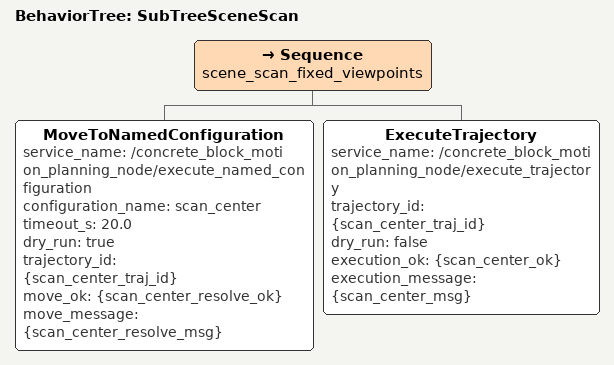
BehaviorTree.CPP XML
<root>
  <BehaviorTree ID="SubTreeSceneScan">
    <Sequence name="scene_scan_fixed_viewpoints">
      <MoveToNamedConfiguration
        service_name="/concrete_block_motion_planning_node/execute_named_configuration"
        configuration_name="scan_center"
        timeout_s="20.0"
        dry_run="true"
        trajectory_id="{scan_center_traj_id}"
        move_ok="{scan_center_resolve_ok}"
        move_message="{scan_center_resolve_msg}"/>
      <ExecuteTrajectory
        service_name="/concrete_block_motion_planning_node/execute_trajectory"
        trajectory_id="{scan_center_traj_id}"
        dry_run="false"
        execution_ok="{scan_center_ok}"
        execution_message="{scan_center_msg}"/>
    </Sequence>
  </BehaviorTree>
</root>
